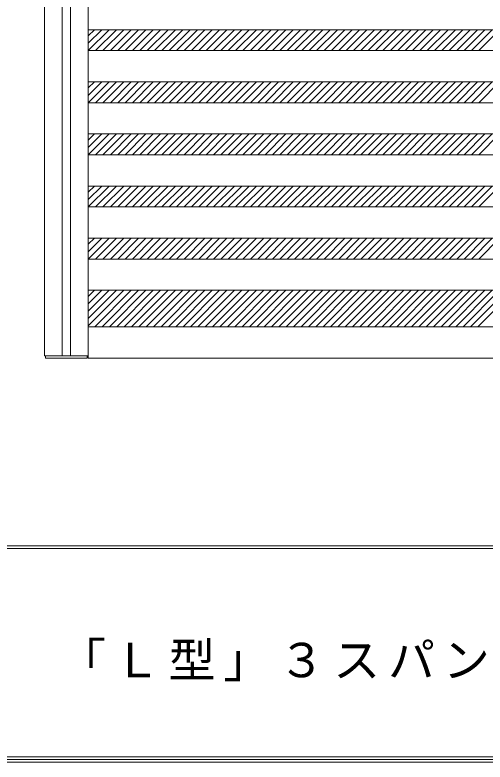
# Model space of a CAD drawing. Units: millimetres at full size, sheet at 1:15; details may follow other scales. Extents: x -3000 to 2850, y -2151 to 2088.
# Drawn here: x -1936 to -1485, y -2102 to -1386 of the extents above; entities that cross this region are included whole.
import ezdxf

# ---------------------------------------------------------------- set-up
doc = ezdxf.new("R2010")
doc.units = ezdxf.units.MM
doc.header["$LTSCALE"] = 15
doc.layers.add('0-B_寸法', color=7, linetype='Continuous', lineweight=9)
doc.layers.add('F-1_枠', color=6, linetype='Continuous', lineweight=9)
doc.layers.add('F-A_文字', color=7, linetype='Continuous')
doc.styles.add('ＭＳ ゴシック', font='')
doc.styles.get('ＭＳ ゴシック').set_extended_font_data('MS Gothic')

msp = doc.modelspace()

# ---------------------------------------------------------------- linework, layer by layer
at = {"layer": '0-B_寸法'}
for p, q in [((-1907.43, 683.12), (-1907.43, -1712.88)), ((-1865.43, 685.12), (-1865.43, -1714.88)), ((-1852.47, -1399.88), (-1865.43, -1412.85)), ((-1859.54, -1399.88), (-1865.43, -1405.78)), ((-1865.43, -1399.88), (-1079.43, -1399.88)), ((-1845.4, -1399.88), (-1865.4, -1419.88)), ((-1838.33, -1399.88), (-1858.33, -1419.88)), ((-1831.26, -1399.88), (-1851.26, -1419.88)), ((-1824.18, -1399.88), (-1844.18, -1419.88)), ((-1817.11, -1399.88), (-1837.11, -1419.88)), ((-1810.04, -1399.88), (-1830.04, -1419.88)), ((-1802.97, -1399.88), (-1822.97, -1419.88)), ((-1795.9, -1399.88), (-1815.9, -1419.88)), ((-1788.83, -1399.88), (-1808.83, -1419.88)), ((-1781.76, -1399.88), (-1801.76, -1419.88)), ((-1774.69, -1399.88), (-1794.69, -1419.88)), ((-1767.62, -1399.88), (-1787.62, -1419.88)), ((-1760.54, -1399.88), (-1780.54, -1419.88)), ((-1753.47, -1399.88), (-1773.47, -1419.88)), ((-1746.4, -1399.88), (-1766.4, -1419.88)), ((-1739.33, -1399.88), (-1759.33, -1419.88)), ((-1732.26, -1399.88), (-1752.26, -1419.88)), ((-1725.19, -1399.88), (-1745.19, -1419.88)), ((-1718.12, -1399.88), (-1738.12, -1419.88)), ((-1711.05, -1399.88), (-1731.05, -1419.88)), ((-1703.98, -1399.88), (-1723.98, -1419.88)), ((-1696.91, -1399.88), (-1716.91, -1419.88)), ((-1689.83, -1399.88), (-1709.83, -1419.88)), ((-1682.76, -1399.88), (-1702.76, -1419.88)), ((-1675.69, -1399.88), (-1695.69, -1419.88)), ((-1668.62, -1399.88), (-1688.62, -1419.88)), ((-1661.55, -1399.88), (-1681.55, -1419.88)), ((-1654.48, -1399.88), (-1674.48, -1419.88)), ((-1647.41, -1399.88), (-1667.41, -1419.88)), ((-1640.34, -1399.88), (-1660.34, -1419.88)), ((-1633.27, -1399.88), (-1653.27, -1419.88)), ((-1626.19, -1399.88), (-1646.19, -1419.88)), ((-1619.12, -1399.88), (-1639.12, -1419.88)), ((-1612.05, -1399.88), (-1632.05, -1419.88)), ((-1604.98, -1399.88), (-1624.98, -1419.88)), ((-1597.91, -1399.88), (-1617.91, -1419.88)), ((-1590.84, -1399.88), (-1610.84, -1419.88)), ((-1583.77, -1399.88), (-1603.77, -1419.88)), ((-1576.7, -1399.88), (-1596.7, -1419.88)), ((-1569.63, -1399.88), (-1589.63, -1419.88)), ((-1562.56, -1399.88), (-1582.56, -1419.88)), ((-1555.48, -1399.88), (-1575.48, -1419.88)), ((-1548.41, -1399.88), (-1568.41, -1419.88)), ((-1541.34, -1399.88), (-1561.34, -1419.88)), ((-1534.27, -1399.88), (-1554.27, -1419.88)), ((-1527.2, -1399.88), (-1547.2, -1419.88)), ((-1520.13, -1399.88), (-1540.13, -1419.88)), ((-1513.06, -1399.88), (-1533.06, -1419.88)), ((-1505.99, -1399.88), (-1525.99, -1419.88)), ((-1498.92, -1399.88), (-1518.92, -1419.88)), ((-1491.84, -1399.88), (-1511.84, -1419.88)), ((-1484.77, -1399.88), (-1504.77, -1419.88)), ((-1477.7, -1399.88), (-1497.7, -1419.88)), ((-1470.63, -1399.88), (-1490.63, -1419.88)), ((-1865.43, -1419.88), (-1079.43, -1419.88)), ((-1852.47, -1449.88), (-1865.43, -1462.85)), ((-1859.54, -1449.88), (-1865.43, -1455.78)), ((-1865.43, -1449.88), (-1079.43, -1449.88)), ((-1845.4, -1449.88), (-1865.4, -1469.88)), ((-1838.33, -1449.88), (-1858.33, -1469.88)), ((-1831.26, -1449.88), (-1851.26, -1469.88)), ((-1824.18, -1449.88), (-1844.18, -1469.88)), ((-1817.11, -1449.88), (-1837.11, -1469.88)), ((-1810.04, -1449.88), (-1830.04, -1469.88)), ((-1802.97, -1449.88), (-1822.97, -1469.88)), ((-1795.9, -1449.88), (-1815.9, -1469.88)), ((-1788.83, -1449.88), (-1808.83, -1469.88)), ((-1781.76, -1449.88), (-1801.76, -1469.88)), ((-1774.69, -1449.88), (-1794.69, -1469.88)), ((-1767.62, -1449.88), (-1787.62, -1469.88)), ((-1760.54, -1449.88), (-1780.54, -1469.88)), ((-1753.47, -1449.88), (-1773.47, -1469.88)), ((-1746.4, -1449.88), (-1766.4, -1469.88)), ((-1739.33, -1449.88), (-1759.33, -1469.88)), ((-1732.26, -1449.88), (-1752.26, -1469.88)), ((-1725.19, -1449.88), (-1745.19, -1469.88)), ((-1718.12, -1449.88), (-1738.12, -1469.88)), ((-1711.05, -1449.88), (-1731.05, -1469.88)), ((-1703.98, -1449.88), (-1723.98, -1469.88)), ((-1696.91, -1449.88), (-1716.91, -1469.88)), ((-1689.83, -1449.88), (-1709.83, -1469.88)), ((-1682.76, -1449.88), (-1702.76, -1469.88)), ((-1675.69, -1449.88), (-1695.69, -1469.88)), ((-1668.62, -1449.88), (-1688.62, -1469.88)), ((-1661.55, -1449.88), (-1681.55, -1469.88)), ((-1654.48, -1449.88), (-1674.48, -1469.88)), ((-1647.41, -1449.88), (-1667.41, -1469.88)), ((-1640.34, -1449.88), (-1660.34, -1469.88)), ((-1633.27, -1449.88), (-1653.27, -1469.88)), ((-1626.19, -1449.88), (-1646.19, -1469.88)), ((-1619.12, -1449.88), (-1639.12, -1469.88)), ((-1612.05, -1449.88), (-1632.05, -1469.88)), ((-1604.98, -1449.88), (-1624.98, -1469.88)), ((-1597.91, -1449.88), (-1617.91, -1469.88)), ((-1590.84, -1449.88), (-1610.84, -1469.88)), ((-1583.77, -1449.88), (-1603.77, -1469.88)), ((-1576.7, -1449.88), (-1596.7, -1469.88)), ((-1569.63, -1449.88), (-1589.63, -1469.88)), ((-1562.56, -1449.88), (-1582.56, -1469.88)), ((-1555.48, -1449.88), (-1575.48, -1469.88)), ((-1548.41, -1449.88), (-1568.41, -1469.88)), ((-1541.34, -1449.88), (-1561.34, -1469.88)), ((-1534.27, -1449.88), (-1554.27, -1469.88)), ((-1527.2, -1449.88), (-1547.2, -1469.88)), ((-1520.13, -1449.88), (-1540.13, -1469.88)), ((-1513.06, -1449.88), (-1533.06, -1469.88)), ((-1505.99, -1449.88), (-1525.99, -1469.88)), ((-1498.92, -1449.88), (-1518.92, -1469.88)), ((-1491.84, -1449.88), (-1511.84, -1469.88)), ((-1484.77, -1449.88), (-1504.77, -1469.88)), ((-1477.7, -1449.88), (-1497.7, -1469.88)), ((-1470.63, -1449.88), (-1490.63, -1469.88)), ((-1865.43, -1469.88), (-1079.43, -1469.88)), ((-1852.47, -1499.88), (-1865.43, -1512.85)), ((-1859.54, -1499.88), (-1865.43, -1505.78)), ((-1865.43, -1499.88), (-1079.43, -1499.88)), ((-1845.4, -1499.88), (-1865.4, -1519.88)), ((-1838.33, -1499.88), (-1858.33, -1519.88)), ((-1831.26, -1499.88), (-1851.26, -1519.88)), ((-1824.18, -1499.88), (-1844.18, -1519.88)), ((-1817.11, -1499.88), (-1837.11, -1519.88)), ((-1810.04, -1499.88), (-1830.04, -1519.88)), ((-1802.97, -1499.88), (-1822.97, -1519.88)), ((-1795.9, -1499.88), (-1815.9, -1519.88)), ((-1788.83, -1499.88), (-1808.83, -1519.88)), ((-1781.76, -1499.88), (-1801.76, -1519.88)), ((-1774.69, -1499.88), (-1794.69, -1519.88)), ((-1767.62, -1499.88), (-1787.62, -1519.88)), ((-1760.54, -1499.88), (-1780.54, -1519.88)), ((-1753.47, -1499.88), (-1773.47, -1519.88)), ((-1746.4, -1499.88), (-1766.4, -1519.88)), ((-1739.33, -1499.88), (-1759.33, -1519.88)), ((-1732.26, -1499.88), (-1752.26, -1519.88)), ((-1725.19, -1499.88), (-1745.19, -1519.88)), ((-1718.12, -1499.88), (-1738.12, -1519.88)), ((-1711.05, -1499.88), (-1731.05, -1519.88)), ((-1703.98, -1499.88), (-1723.98, -1519.88)), ((-1696.91, -1499.88), (-1716.91, -1519.88)), ((-1689.83, -1499.88), (-1709.83, -1519.88)), ((-1682.76, -1499.88), (-1702.76, -1519.88)), ((-1675.69, -1499.88), (-1695.69, -1519.88)), ((-1668.62, -1499.88), (-1688.62, -1519.88)), ((-1661.55, -1499.88), (-1681.55, -1519.88)), ((-1654.48, -1499.88), (-1674.48, -1519.88)), ((-1647.41, -1499.88), (-1667.41, -1519.88)), ((-1640.34, -1499.88), (-1660.34, -1519.88)), ((-1633.27, -1499.88), (-1653.27, -1519.88)), ((-1626.19, -1499.88), (-1646.19, -1519.88)), ((-1619.12, -1499.88), (-1639.12, -1519.88)), ((-1612.05, -1499.88), (-1632.05, -1519.88)), ((-1604.98, -1499.88), (-1624.98, -1519.88)), ((-1597.91, -1499.88), (-1617.91, -1519.88)), ((-1590.84, -1499.88), (-1610.84, -1519.88)), ((-1583.77, -1499.88), (-1603.77, -1519.88)), ((-1576.7, -1499.88), (-1596.7, -1519.88)), ((-1569.63, -1499.88), (-1589.63, -1519.88)), ((-1562.56, -1499.88), (-1582.56, -1519.88)), ((-1555.48, -1499.88), (-1575.48, -1519.88)), ((-1548.41, -1499.88), (-1568.41, -1519.88)), ((-1541.34, -1499.88), (-1561.34, -1519.88)), ((-1534.27, -1499.88), (-1554.27, -1519.88)), ((-1527.2, -1499.88), (-1547.2, -1519.88)), ((-1520.13, -1499.88), (-1540.13, -1519.88)), ((-1513.06, -1499.88), (-1533.06, -1519.88)), ((-1505.99, -1499.88), (-1525.99, -1519.88)), ((-1498.92, -1499.88), (-1518.92, -1519.88)), ((-1491.84, -1499.88), (-1511.84, -1519.88)), ((-1484.77, -1499.88), (-1504.77, -1519.88)), ((-1477.7, -1499.88), (-1497.7, -1519.88)), ((-1470.63, -1499.88), (-1490.63, -1519.88)), ((-1865.43, -1519.88), (-1079.43, -1519.88)), ((-1852.47, -1549.88), (-1865.43, -1562.85)), ((-1859.54, -1549.88), (-1865.43, -1555.78)), ((-1865.43, -1549.88), (-1079.43, -1549.88)), ((-1845.4, -1549.88), (-1865.4, -1569.88)), ((-1838.33, -1549.88), (-1858.33, -1569.88)), ((-1831.26, -1549.88), (-1851.26, -1569.88)), ((-1824.18, -1549.88), (-1844.18, -1569.88)), ((-1817.11, -1549.88), (-1837.11, -1569.88)), ((-1810.04, -1549.88), (-1830.04, -1569.88)), ((-1810.04, -1549.88), (-1830.04, -1569.88)), ((-1802.97, -1549.88), (-1822.97, -1569.88)), ((-1795.9, -1549.88), (-1815.9, -1569.88)), ((-1788.83, -1549.88), (-1808.83, -1569.88)), ((-1781.76, -1549.88), (-1801.76, -1569.88)), ((-1774.69, -1549.88), (-1794.69, -1569.88)), ((-1767.62, -1549.88), (-1787.62, -1569.88)), ((-1760.54, -1549.88), (-1780.54, -1569.88)), ((-1753.47, -1549.88), (-1773.47, -1569.88)), ((-1746.4, -1549.88), (-1766.4, -1569.88)), ((-1739.33, -1549.88), (-1759.33, -1569.88)), ((-1732.26, -1549.88), (-1752.26, -1569.88)), ((-1725.19, -1549.88), (-1745.19, -1569.88)), ((-1718.12, -1549.88), (-1738.12, -1569.88)), ((-1711.05, -1549.88), (-1731.05, -1569.88)), ((-1703.98, -1549.88), (-1723.98, -1569.88)), ((-1696.91, -1549.88), (-1716.91, -1569.88)), ((-1689.83, -1549.88), (-1709.83, -1569.88)), ((-1682.76, -1549.88), (-1702.76, -1569.88)), ((-1675.69, -1549.88), (-1695.69, -1569.88)), ((-1668.62, -1549.88), (-1688.62, -1569.88)), ((-1661.55, -1549.88), (-1681.55, -1569.88)), ((-1654.48, -1549.88), (-1674.48, -1569.88)), ((-1647.41, -1549.88), (-1667.41, -1569.88)), ((-1640.34, -1549.88), (-1660.34, -1569.88)), ((-1633.27, -1549.88), (-1653.27, -1569.88)), ((-1626.19, -1549.88), (-1646.19, -1569.88)), ((-1619.12, -1549.88), (-1639.12, -1569.88)), ((-1612.05, -1549.88), (-1632.05, -1569.88)), ((-1604.98, -1549.88), (-1624.98, -1569.88)), ((-1597.91, -1549.88), (-1617.91, -1569.88)), ((-1590.84, -1549.88), (-1610.84, -1569.88)), ((-1583.77, -1549.88), (-1603.77, -1569.88)), ((-1576.7, -1549.88), (-1596.7, -1569.88)), ((-1569.63, -1549.88), (-1589.63, -1569.88)), ((-1562.56, -1549.88), (-1582.56, -1569.88)), ((-1555.48, -1549.88), (-1575.48, -1569.88)), ((-1548.41, -1549.88), (-1568.41, -1569.88)), ((-1541.34, -1549.88), (-1561.34, -1569.88)), ((-1534.27, -1549.88), (-1554.27, -1569.88)), ((-1527.2, -1549.88), (-1547.2, -1569.88)), ((-1520.13, -1549.88), (-1540.13, -1569.88)), ((-1513.06, -1549.88), (-1533.06, -1569.88)), ((-1505.99, -1549.88), (-1525.99, -1569.88)), ((-1498.92, -1549.88), (-1518.92, -1569.88)), ((-1491.84, -1549.88), (-1511.84, -1569.88)), ((-1484.77, -1549.88), (-1504.77, -1569.88)), ((-1477.7, -1549.88), (-1497.7, -1569.88)), ((-1470.63, -1549.88), (-1490.63, -1569.88)), ((-1865.43, -1569.88), (-1079.43, -1569.88)), ((-1852.47, -1599.88), (-1865.43, -1612.85)), ((-1859.54, -1599.88), (-1865.43, -1605.78)), ((-1865.43, -1599.88), (-1079.43, -1599.88)), ((-1845.4, -1599.88), (-1865.4, -1619.88)), ((-1838.33, -1599.88), (-1858.33, -1619.88)), ((-1831.26, -1599.88), (-1851.26, -1619.88)), ((-1824.18, -1599.88), (-1844.18, -1619.88)), ((-1817.11, -1599.88), (-1837.11, -1619.88)), ((-1810.04, -1599.88), (-1830.04, -1619.88)), ((-1810.04, -1599.88), (-1830.04, -1619.88)), ((-1802.97, -1599.88), (-1822.97, -1619.88)), ((-1795.9, -1599.88), (-1815.9, -1619.88)), ((-1788.83, -1599.88), (-1808.83, -1619.88)), ((-1781.76, -1599.88), (-1801.76, -1619.88)), ((-1774.69, -1599.88), (-1794.69, -1619.88)), ((-1767.62, -1599.88), (-1787.62, -1619.88)), ((-1760.54, -1599.88), (-1780.54, -1619.88)), ((-1753.47, -1599.88), (-1773.47, -1619.88)), ((-1746.4, -1599.88), (-1766.4, -1619.88)), ((-1739.33, -1599.88), (-1759.33, -1619.88)), ((-1732.26, -1599.88), (-1752.26, -1619.88)), ((-1725.19, -1599.88), (-1745.19, -1619.88)), ((-1718.12, -1599.88), (-1738.12, -1619.88)), ((-1711.05, -1599.88), (-1731.05, -1619.88)), ((-1703.98, -1599.88), (-1723.98, -1619.88)), ((-1696.91, -1599.88), (-1716.91, -1619.88)), ((-1689.83, -1599.88), (-1709.83, -1619.88)), ((-1682.76, -1599.88), (-1702.76, -1619.88)), ((-1675.69, -1599.88), (-1695.69, -1619.88)), ((-1668.62, -1599.88), (-1688.62, -1619.88)), ((-1661.55, -1599.88), (-1681.55, -1619.88)), ((-1654.48, -1599.88), (-1674.48, -1619.88)), ((-1647.41, -1599.88), (-1667.41, -1619.88)), ((-1640.34, -1599.88), (-1660.34, -1619.88)), ((-1633.27, -1599.88), (-1653.27, -1619.88)), ((-1626.19, -1599.88), (-1646.19, -1619.88)), ((-1619.12, -1599.88), (-1639.12, -1619.88)), ((-1612.05, -1599.88), (-1632.05, -1619.88)), ((-1604.98, -1599.88), (-1624.98, -1619.88)), ((-1597.91, -1599.88), (-1617.91, -1619.88)), ((-1590.84, -1599.88), (-1610.84, -1619.88)), ((-1583.77, -1599.88), (-1603.77, -1619.88)), ((-1576.7, -1599.88), (-1596.7, -1619.88)), ((-1569.63, -1599.88), (-1589.63, -1619.88)), ((-1562.56, -1599.88), (-1582.56, -1619.88)), ((-1555.48, -1599.88), (-1575.48, -1619.88)), ((-1548.41, -1599.88), (-1568.41, -1619.88)), ((-1541.34, -1599.88), (-1561.34, -1619.88)), ((-1534.27, -1599.88), (-1554.27, -1619.88)), ((-1527.2, -1599.88), (-1547.2, -1619.88)), ((-1520.13, -1599.88), (-1540.13, -1619.88)), ((-1513.06, -1599.88), (-1533.06, -1619.88)), ((-1505.99, -1599.88), (-1525.99, -1619.88)), ((-1498.92, -1599.88), (-1518.92, -1619.88)), ((-1491.84, -1599.88), (-1511.84, -1619.88)), ((-1484.77, -1599.88), (-1504.77, -1619.88)), ((-1477.7, -1599.88), (-1497.7, -1619.88)), ((-1470.63, -1599.88), (-1490.63, -1619.88)), ((-1865.43, -1619.88), (-1079.43, -1619.88)), ((-1852.47, -1649.88), (-1865.43, -1662.85)), ((-1859.54, -1649.88), (-1865.43, -1655.78)), ((-1845.4, -1649.88), (-1865.43, -1669.92)), ((-1838.33, -1649.88), (-1865.43, -1676.99)), ((-1831.26, -1649.88), (-1865.43, -1684.06)), ((-1865.43, -1649.88), (-1079.43, -1649.88)), ((-1824.18, -1649.88), (-1859.18, -1684.88)), ((-1817.11, -1649.88), (-1852.11, -1684.88)), ((-1810.04, -1649.88), (-1845.04, -1684.88)), ((-1810.04, -1649.88), (-1845.04, -1684.88)), ((-1802.97, -1649.88), (-1837.97, -1684.88)), ((-1795.9, -1649.88), (-1830.9, -1684.88)), ((-1788.83, -1649.88), (-1823.83, -1684.88)), ((-1781.76, -1649.88), (-1816.76, -1684.88)), ((-1774.69, -1649.88), (-1809.69, -1684.88)), ((-1767.62, -1649.88), (-1802.62, -1684.88)), ((-1760.54, -1649.88), (-1795.54, -1684.88)), ((-1753.47, -1649.88), (-1788.47, -1684.88)), ((-1746.4, -1649.88), (-1781.4, -1684.88)), ((-1739.33, -1649.88), (-1774.33, -1684.88)), ((-1732.26, -1649.88), (-1767.26, -1684.88)), ((-1725.19, -1649.88), (-1760.19, -1684.88)), ((-1718.12, -1649.88), (-1753.12, -1684.88)), ((-1711.05, -1649.88), (-1746.05, -1684.88)), ((-1703.98, -1649.88), (-1738.98, -1684.88)), ((-1696.91, -1649.88), (-1731.91, -1684.88)), ((-1689.83, -1649.88), (-1724.83, -1684.88)), ((-1682.76, -1649.88), (-1717.76, -1684.88)), ((-1675.69, -1649.88), (-1710.69, -1684.88)), ((-1668.62, -1649.88), (-1703.62, -1684.88)), ((-1661.55, -1649.88), (-1696.55, -1684.88)), ((-1654.48, -1649.88), (-1689.48, -1684.88)), ((-1647.41, -1649.88), (-1682.41, -1684.88)), ((-1640.34, -1649.88), (-1675.34, -1684.88)), ((-1633.27, -1649.88), (-1668.27, -1684.88)), ((-1626.19, -1649.88), (-1661.19, -1684.88)), ((-1619.12, -1649.88), (-1654.12, -1684.88)), ((-1612.05, -1649.88), (-1647.05, -1684.88)), ((-1604.98, -1649.88), (-1639.98, -1684.88)), ((-1597.91, -1649.88), (-1632.91, -1684.88)), ((-1590.84, -1649.88), (-1625.84, -1684.88)), ((-1583.77, -1649.88), (-1618.77, -1684.88)), ((-1576.7, -1649.88), (-1611.7, -1684.88)), ((-1569.63, -1649.88), (-1604.63, -1684.88)), ((-1562.56, -1649.88), (-1597.56, -1684.88)), ((-1555.48, -1649.88), (-1590.48, -1684.88)), ((-1548.41, -1649.88), (-1583.41, -1684.88)), ((-1541.34, -1649.88), (-1576.34, -1684.88)), ((-1534.27, -1649.88), (-1569.27, -1684.88)), ((-1527.2, -1649.88), (-1562.2, -1684.88)), ((-1520.13, -1649.88), (-1555.13, -1684.88)), ((-1513.06, -1649.88), (-1548.06, -1684.88)), ((-1505.99, -1649.88), (-1540.99, -1684.88)), ((-1498.92, -1649.88), (-1533.92, -1684.88)), ((-1491.84, -1649.88), (-1526.84, -1684.88)), ((-1484.77, -1649.88), (-1519.77, -1684.88)), ((-1477.7, -1649.88), (-1512.7, -1684.88)), ((-1470.63, -1649.88), (-1505.63, -1684.88)), ((-1463.56, -1649.88), (-1498.56, -1684.88)), ((-1456.49, -1649.88), (-1491.49, -1684.88)), ((-1865.43, -1684.88), (-1079.43, -1684.88)), ((-1907.43, -1712.88), (-1865.43, -1712.88)), ((-1865.43, -1714.88), (-1079.43, -1714.88))]:
    msp.add_line(p, q, dxfattribs=at)
at = {"layer": '0-B_寸法', "color": 5}
for p, q in [((-1890.33, 683.12), (-1890.33, -1712.88)), ((-1882.53, 683.12), (-1882.53, -1712.88)), ((-1906.43, -1712.88), (-1906.43, -1714.88)), ((-1866.43, -1712.88), (-1866.43, -1714.88)), ((-1906.43, -1714.88), (-1866.43, -1714.88))]:
    msp.add_line(p, q, dxfattribs=at)
at = {"layer": 'F-1_枠'}
for p, q in [((2850, -1895), (-3000, -1895)), ((2850, -1897.5), (-3000, -1897.5)), ((2850, -2097.5), (-3000, -2097.5)), ((2850, -2100), (-3000, -2100)), ((2850, -2102.5), (-3000, -2102.5))]:
    msp.add_line(p, q, dxfattribs=at)

# ---------------------------------------------------------------- texts
at = {"layer": 'F-A_文字', "insert": (-2841.23, -2025), "char_height": 32.99, "attachment_point": 7, "style": 'ＭＳ ゴシック'}
msp.add_mtext('\\T1.17;パーテーションウォール\u3000Ｈ２４００\u3000「Ｌ型」３スパン\u3000三面図', dxfattribs=at)

doc.saveas('drawing.dxf')
